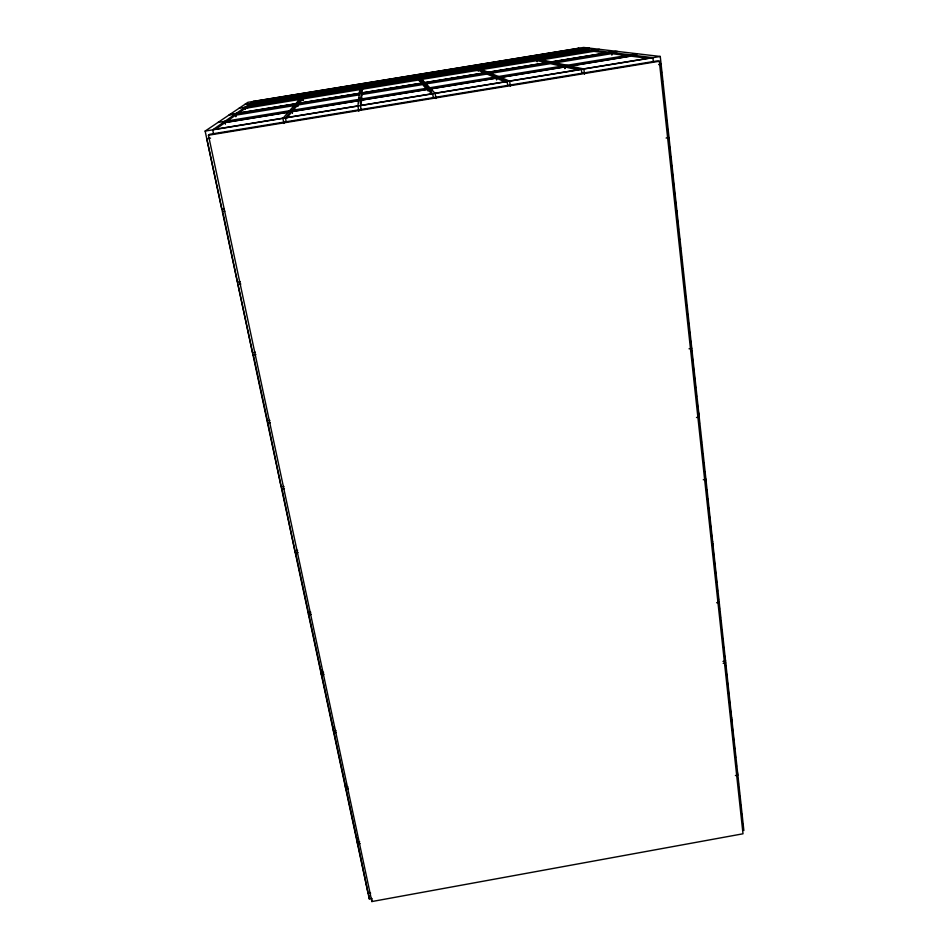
<?xml version="1.0" encoding="UTF-8"?>
<svg xmlns="http://www.w3.org/2000/svg" width="949" height="949" viewBox="0 0 949 949"><rect width="100%" height="100%" fill="white"/><g stroke="black" fill="none" stroke-linecap="round" stroke-linejoin="round"><path stroke-width="1.42" d="M357.215 837.848L357.168 842.19L359.683 841.739M345.934 786.353L345.851 789.26L348.402 788.797M345.531 784.503L345.448 787.409L348.01 786.946M333.585 726.637L333.384 730.955L335.982 730.493M321.153 669.816L320.94 672.758L323.573 672.295M361.403 101.353L361.723 97.095M360.774 105.481L361.628 94.568L423.361 84.473M361.676 93.963L362.411 84.686L415.745 75.967M362.245 83.631L360.43 105.624L361.106 109.467M308.84 611.88L308.544 614.786L311.225 614.311M308.211 611.808L308.117 612.746L310.798 612.283M358.603 103.287L359.197 97.735M359.695 93.121L360.074 89.562L302.719 98.945L298.176 104.366M360.406 83.927L357.927 106.027L358.841 111.163M222.624 211.319L224.83 211.236M286.717 117.996L292.078 111.614L358.876 100.677M293.099 110.404L297.962 104.615M303.704 97.783L305.483 95.659L360.395 86.691M297.927 102.528L300.738 99.265L245.21 108.352L237.677 113.678M305.163 92.955L282.921 118.328L283.929 123.453M247.606 107.806L249.611 106.359M208.448 135.221L209.729 134.307L657.005 60.95L659.33 61.258L743.008 833.791L371.854 901.55L208.448 135.221L659.33 61.258M215.601 129.278L225.055 122.599L288.33 112.231M226.431 121.626L235.494 115.22L295.447 105.398M236.206 114.722L235.921 116.169M246.384 107.51L250.429 104.663L303.585 95.968M251.663 103.785L253.513 102.48L305.258 94.022M253.466 101.401L212.683 129.847L213.501 133.679M371.759 898.43L369.28 898.881L205.138 131.081L247.914 102.314L583.635 47.45L660.267 56.466L743.862 830.529M370.644 893.187L368.165 893.65L357.559 842.759L357.548 843.993L360.062 843.531M735.404 775.547L737.871 775.096L737.326 773.981M722.996 661.441L725.546 660.979L724.526 655.652M336.385 732.403L333.787 732.865L333.846 731.762L345.483 786.235M723.209 663.363L725.76 662.912M716.625 602.722L719.212 602.271L718.666 601.369M324 674.264L321.367 674.727L321.438 673.707L333.431 729.852M297.595 550.361L294.878 550.835L281.817 488.308L281.675 489.079L284.439 488.605M703.256 479.755L705.926 479.292L705.392 478.557M298.045 552.448L295.329 552.923L295.436 552.069L307.903 610.385M283.976 486.434L281.212 486.92L267.748 422.459L267.582 423.135L270.394 422.649M696.495 417.501L699.211 417.026M255.874 354.511L253.015 354.985L253.205 354.428L267.262 420.229M267.096 420.893L269.907 420.419M689.033 348.781L691.785 348.319L691.252 347.773M240.856 284.048L237.95 284.534L252.517 352.684L255.376 352.198M240.346 281.651L237.44 282.15L222.932 212.754M224.308 208.768L221.841 209.171L206.787 138.756L210.548 138.139M666.127 138.044L669.033 137.558L669.128 143.145M253.312 101.507L305.08 93.049M360.406 84.01L306.93 92.753L285.424 117.913L286.183 121.757M362.245 83.714L415.579 74.995M417.418 74.698L470.621 66.003M472.448 65.695L525.509 57.023M527.347 56.726L578.451 48.375M417.572 75.671L470.763 66.976L473.266 68.055L473.421 69.04M472.602 66.667L525.651 57.996M528.937 57.462L578.57 49.348L582.389 49.846M303.561 94.781L250.536 103.441L250.856 105.897M360.229 85.517L305.459 94.473L305.815 96.905M362.72 88.898L362.115 85.291L416.753 76.276L417.228 79.206M418.628 75.967L473.124 67.059M474.998 66.762L529.34 57.877M531.215 57.569L583.54 49.016M244.688 104.485L589.448 48.138M250.738 104.437L300.892 96.24M305.649 95.469L358.971 86.75M362.293 86.205L416.908 77.272M420.229 76.727L473.266 68.055M476.576 67.521L529.471 58.874M534.251 58.091L583.671 50.012M362.281 86.371L417.05 77.427L418.473 79.016M418.936 77.118L473.551 68.186L476.967 69.668M475.437 67.877L529.91 58.968L535.485 60.238M533.243 58.423L584.252 50.083L590.883 50.949M245.174 107.19L300.631 98.115M302.992 100.345L302.565 97.854L359.908 88.423M361.877 88.103L419.007 78.767L419.482 81.294M420.976 78.447L477.952 69.123M479.921 68.802L536.731 59.514M538.688 59.194L593.398 50.25M239.124 108.222L599.424 49.312M362.055 89.242L419.256 79.882L421.985 82.931M421.142 79.479L478.26 70.238L486.042 73.619M481.523 69.609L537.11 60.606L547.668 63.014M539.068 60.285L593.849 51.329L608.238 53.191M229.777 114.509L616.186 51.282M235.969 113.607L295.625 103.844M297.749 103.5L359.351 93.417M361.462 93.073L422.886 83.014M424.998 82.67L486.232 72.658M488.344 72.302L549.388 62.314M551.499 61.97L610.266 52.349M228.934 115.078L611.192 52.468M611.37 52.492L617.692 51.46M295.234 104.283L235.269 114.094L235.815 116.727M297.381 103.927L359.303 93.797M361.439 93.453L423.183 83.346M425.306 82.99L486.861 72.919M488.984 72.575L550.361 62.527M552.472 62.183L611.559 52.515L611.88 55.161M297.595 105.054L359.517 94.805M490.419 73.381L550.515 63.654L563.172 66.537M554.062 63.073L611.69 53.642L626.103 55.505M217.985 122.445L637.313 53.773M225.293 122.433L288.46 112.089M292.197 111.472L358.9 100.547M427.679 89.277L361.189 100.167L427.774 89.396L431.937 94.034M431.404 88.672L496.232 78.055M499.957 77.438L564.572 66.857M571.179 65.778L630.433 56.074M500.17 77.533L564.892 66.928L578.451 70.012M568.617 66.323L630.86 56.121L648.191 58.375M212.956 129.645L283.075 118.15M285.578 117.747L357.951 105.885M360.442 105.469L432.554 93.654M435.045 93.239L506.908 81.46M509.388 81.056L581.002 69.324M583.469 68.909L652.378 57.616M205.138 131.081L660.267 56.466M658.653 64.603L661.109 64.2M578.166 48.34L652.888 57.675L653.315 61.543M527.134 56.679L583.849 68.992L584.501 74.141M525.307 56.976L581.381 69.407L581.867 73.263M472.317 65.647L509.637 81.163L510.372 86.312M470.479 65.944L507.157 81.567L507.715 85.422M494.915 77.474L487.027 74.046L425.401 84.022L429.067 87.949M505.77 82.195L496.446 78.138L430.063 89.016L431.795 90.867M676.957 210.951L676.423 210.619L676.744 213.537M692.035 350.561L691.489 350.027L691.809 352.945M417.346 74.627L435.164 93.37L435.982 98.506M419.672 77.901L423.112 81.578M415.52 74.924L432.673 93.785L433.29 97.628M423.064 84.141L426.813 88.316M423.539 85.564L426.137 88.506M698.974 414.843L697.954 409.838M706.163 481.404L705.617 480.668L706.092 485.069M712.13 540.906L712.675 541.725M712.889 543.777L712.343 542.958L712.818 547.336M719.425 604.252L718.879 603.35L719.508 609.163M731.157 716.91L731.703 717.966M731.904 719.828L731.359 718.784L731.821 723.114M737.124 772.166L737.67 773.281M742.735 824.064L743.281 825.239M308.639 613.837L321.011 671.738M346.183 789.521L357.18 840.968M224.925 121.306L225.399 124.224M245.21 108.352L245.411 109.372M253.513 102.48L253.703 103.429M250.228 103.666L250.702 106.003M291.96 110.262L292.517 113.097M292.078 111.614L292.304 112.801M297.488 103.809L297.986 106.442M305.483 95.659L305.661 96.644M302.612 97.794L303.075 100.238M307.286 94.675L307.108 93.726L360.573 84.983L360.739 85.932M362.115 85.208L362.732 88.72M361.628 94.568L361.83 95.671M360.976 98.957L361.474 101.934M416.813 76.347L417.263 78.767M423.278 84.378L423.456 85.469M421.226 79.562L421.392 80.582M427.477 88.067L428.035 91.021M473.551 68.186L473.705 69.17M470.763 66.976L470.906 67.925M478.106 70.167L478.26 71.187M496.161 76.881L496.683 79.775M496.054 76.845L496.469 79.68M537.11 60.606L537.253 61.638M536.873 60.558L537.015 61.578M564.584 65.683L564.952 68.53M564.418 65.647L564.785 68.494M584.252 50.083L584.37 51.068M660.907 67.071L661.548 72.966M661.856 75.92L662.497 81.816M662.817 84.758L663.292 89.182M663.778 93.607L664.253 98.032M664.727 102.445L665.368 108.34M665.688 111.294L666.162 115.719M666.637 120.132L667.123 124.556M667.598 128.981L668.072 133.406M669.436 146.039L670.065 151.816M670.54 156.158L671.002 160.5M671.477 164.841L671.939 169.171M672.414 173.513L672.877 177.854M673.351 182.196L673.814 186.526M674.288 190.868L674.763 195.209M675.225 199.539L675.7 203.881M677.052 216.455L677.681 222.291M678.001 225.198L678.476 229.575M678.95 233.952L679.579 239.789M679.887 242.695L680.516 248.531M680.836 251.449L681.465 257.274M681.785 260.192L682.26 264.569M682.722 268.947L683.363 274.771M684.715 287.369L685.202 291.782M685.676 296.207L686.151 300.631M686.625 305.044L687.112 309.469M687.586 313.882L688.061 318.306M688.547 322.731L689.021 327.144M689.496 331.569L689.97 335.982M690.457 340.406L690.931 344.831M692.284 357.322L692.758 361.688M693.233 366.065L693.861 371.901M694.17 374.819L694.798 380.656M695.119 383.574L695.593 387.951M696.068 392.328L696.542 396.706M697.017 401.083L697.645 406.919M698.974 419.28L699.449 423.61M699.911 427.952L700.386 432.293M700.86 436.623L701.477 442.412M701.797 445.306L702.26 449.636M702.735 453.978L703.197 458.32M703.672 462.649L704.134 466.991M704.609 471.321L705.226 477.11M706.566 489.482L707.041 493.895M707.515 498.296L708.001 502.709M708.476 507.11L708.95 511.523M709.425 515.936L709.899 520.337M710.386 524.75L710.86 529.151M711.335 533.563L711.809 537.976M713.138 550.254L713.767 556.102M714.087 559.02L714.716 564.857M715.036 567.775L715.665 573.623M715.985 576.541L716.614 582.378M716.922 585.308L717.563 591.144M717.871 594.062L718.5 599.91M719.816 612.069L720.445 617.882M720.766 620.788L721.228 625.142M721.703 629.495L722.177 633.861M722.652 638.214L723.268 644.027M723.589 646.933L724.217 652.746M725.522 664.822L725.997 669.164M726.459 673.505L727.088 679.294M727.397 682.189L728.025 687.978M728.334 690.872L728.962 696.661M729.271 699.555L729.9 705.344M730.22 708.239L730.837 714.016M732.13 725.997L732.758 731.762M733.067 734.656L733.696 740.422M734.004 743.304L734.633 749.081M734.941 751.964L735.57 757.741M735.878 760.624L736.507 766.389M737.8 778.394L738.441 784.289M738.761 787.231L739.39 793.127M739.71 796.069L740.35 801.964M740.671 804.918L741.299 810.802M741.62 813.756L742.26 819.639M371.842 898.62L371.854 901.55M369.28 895.986L369.28 898.881"/></g></svg>
